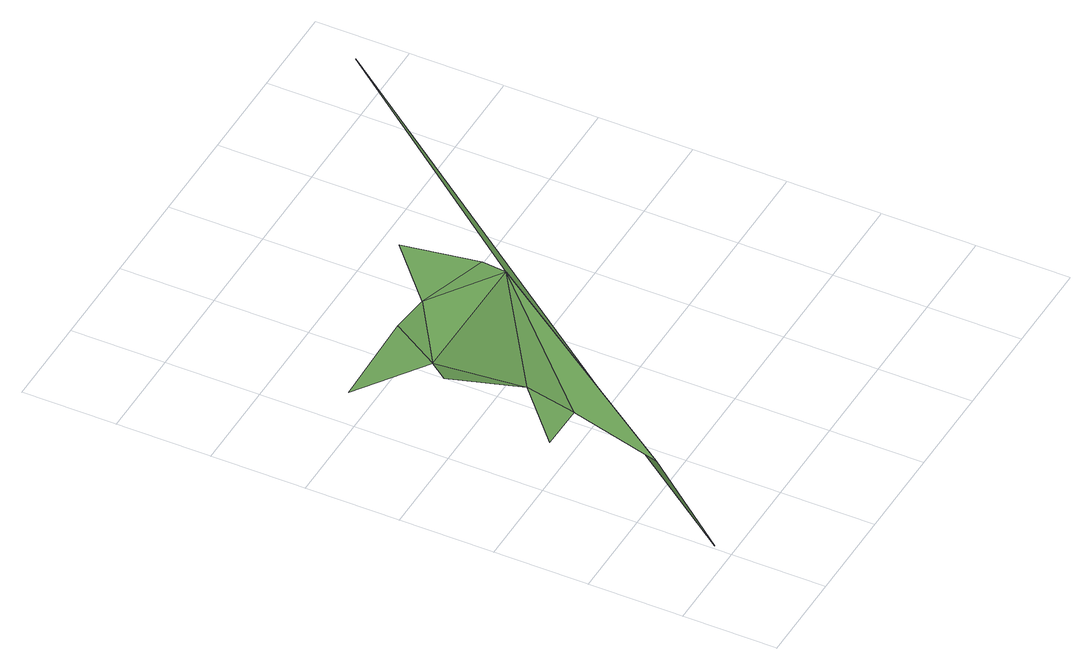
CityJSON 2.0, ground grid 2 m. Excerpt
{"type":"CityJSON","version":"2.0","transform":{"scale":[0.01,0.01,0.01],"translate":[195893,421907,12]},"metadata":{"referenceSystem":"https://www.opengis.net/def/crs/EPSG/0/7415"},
"CityObjects":{
"plantcover1":{"type":"PlantCover","attributes":{"3df_class":"Forest","bgt_fysiekvoorkomen":"groenvoorziening","bgt_status":"bestaand","identificatienamespace":"NL.IMGeo","begroeidterreindeeloptalud":"true","plus_fysiekvoorkomen":"gras- en kruidachtigen","relatievehoogteligging":0,"aantal_punten":0},"geometry":[{"type":"MultiSurface","lod":"1","boundaries":[[[0,1,2]],[[3,4,5]],[[6,2,7]],[[8,7,9]],[[4,3,1]],[[1,3,2]],[[7,2,3]],[[7,10,9]],[[7,3,10]],[[11,3,5]],[[12,10,3]],[[13,10,12]]]}]}
},
"vertices":[
[72,422,129],[172,422,127],[172,522,149],[472,722,127],[122,222,124],[8,40,73],[122,672,151],[172,722,130],[22,822,133],[222,822,145],[322,822,128],[822,1222,189],[472,772,131],[422,922,153]
]}
